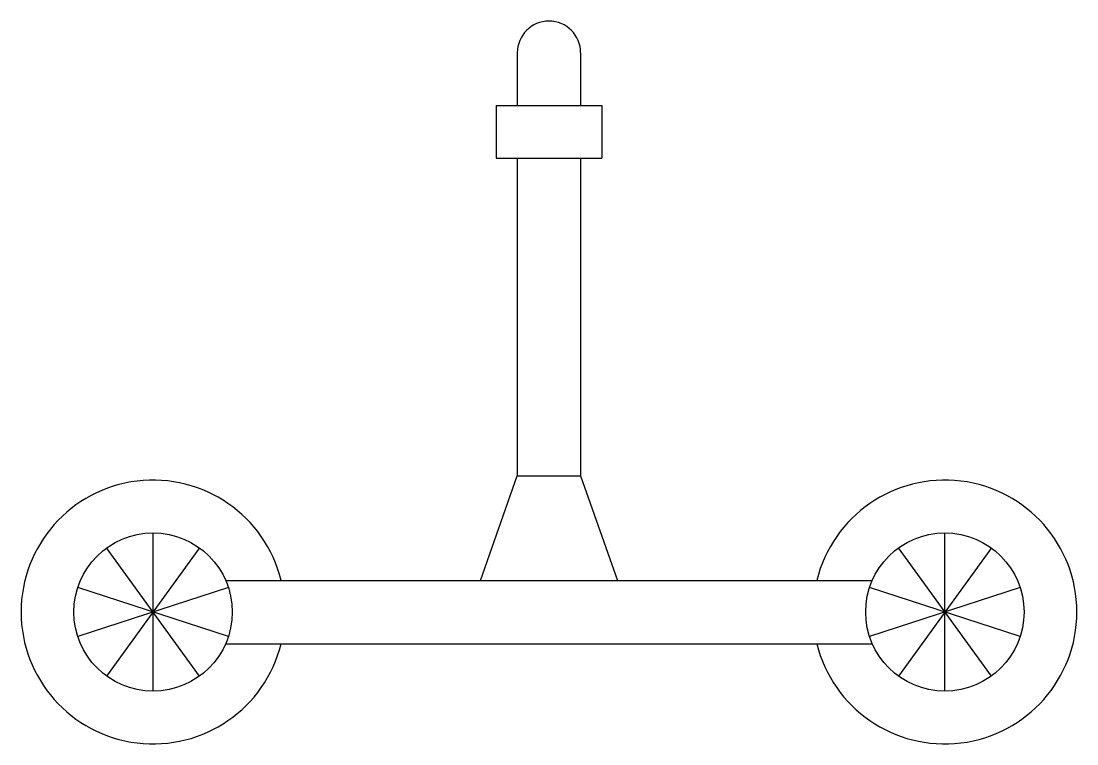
# Model space of a CAD drawing. Header units: millimetres. Extents: x -207.1 to -187.1, y 351.5 to 365.2.
import ezdxf

# ---------------------------------------------------------------- set-up
doc = ezdxf.new("R2010")
doc.units = ezdxf.units.MM
doc.header["$LTSCALE"] = 1000

msp = doc.modelspace()

# ---------------------------------------------------------------- linework, layer by layer
for p, q in [((-197.66, 364.62), (-197.66, 363.62)), ((-196.46, 364.62), (-196.46, 363.62)), ((-198.06, 363.62), (-198.06, 362.62)), ((-198.06, 363.62), (-196.06, 363.62)), ((-196.06, 363.62), (-196.06, 362.62)), ((-198.06, 362.62), (-196.06, 362.62)), ((-197.66, 362.62), (-197.66, 356.6)), ((-196.46, 362.62), (-196.46, 356.6)), ((-198.36, 354.62), (-197.66, 356.6)), ((-197.66, 356.6), (-196.46, 356.6)), ((-196.46, 356.6), (-195.76, 354.62)), ((-204.56, 352.52), (-204.56, 355.52)), ((-189.56, 352.52), (-189.56, 355.52)), ((-203.678, 352.807), (-205.441, 355.234)), ((-203.678, 355.234), (-205.441, 352.807)), ((-188.678, 355.234), (-190.441, 352.807)), ((-188.678, 352.807), (-190.441, 355.234)), ((-203.185, 354.62), (-190.934, 354.62)), ((-203.133, 353.557), (-205.986, 354.484)), ((-203.133, 354.484), (-205.986, 353.557)), ((-188.133, 354.484), (-190.986, 353.557)), ((-188.133, 353.557), (-190.986, 354.484)), ((-203.185, 353.42), (-190.934, 353.42))]:
    msp.add_line(p, q)
for centre in [(-204.56, 354.02), (-189.56, 354.02), (-189.56, 354.02), (-189.56, 354.02), (-189.56, 354.02), (-189.56, 354.02), (-189.56, 354.02), (-189.56, 354.02)]:
    msp.add_circle(centre, 1.5)
for centre, radius, start, end in [((-197.06, 364.62), 0.6, 0, 180), ((-204.56, 354.02), 2.5, 13.8865, 346.1135), ((-189.56, 354.02), 2.5, 193.8865, 166.1135)]:
    msp.add_arc(centre, radius, start, end)

doc.saveas('drawing.dxf')
